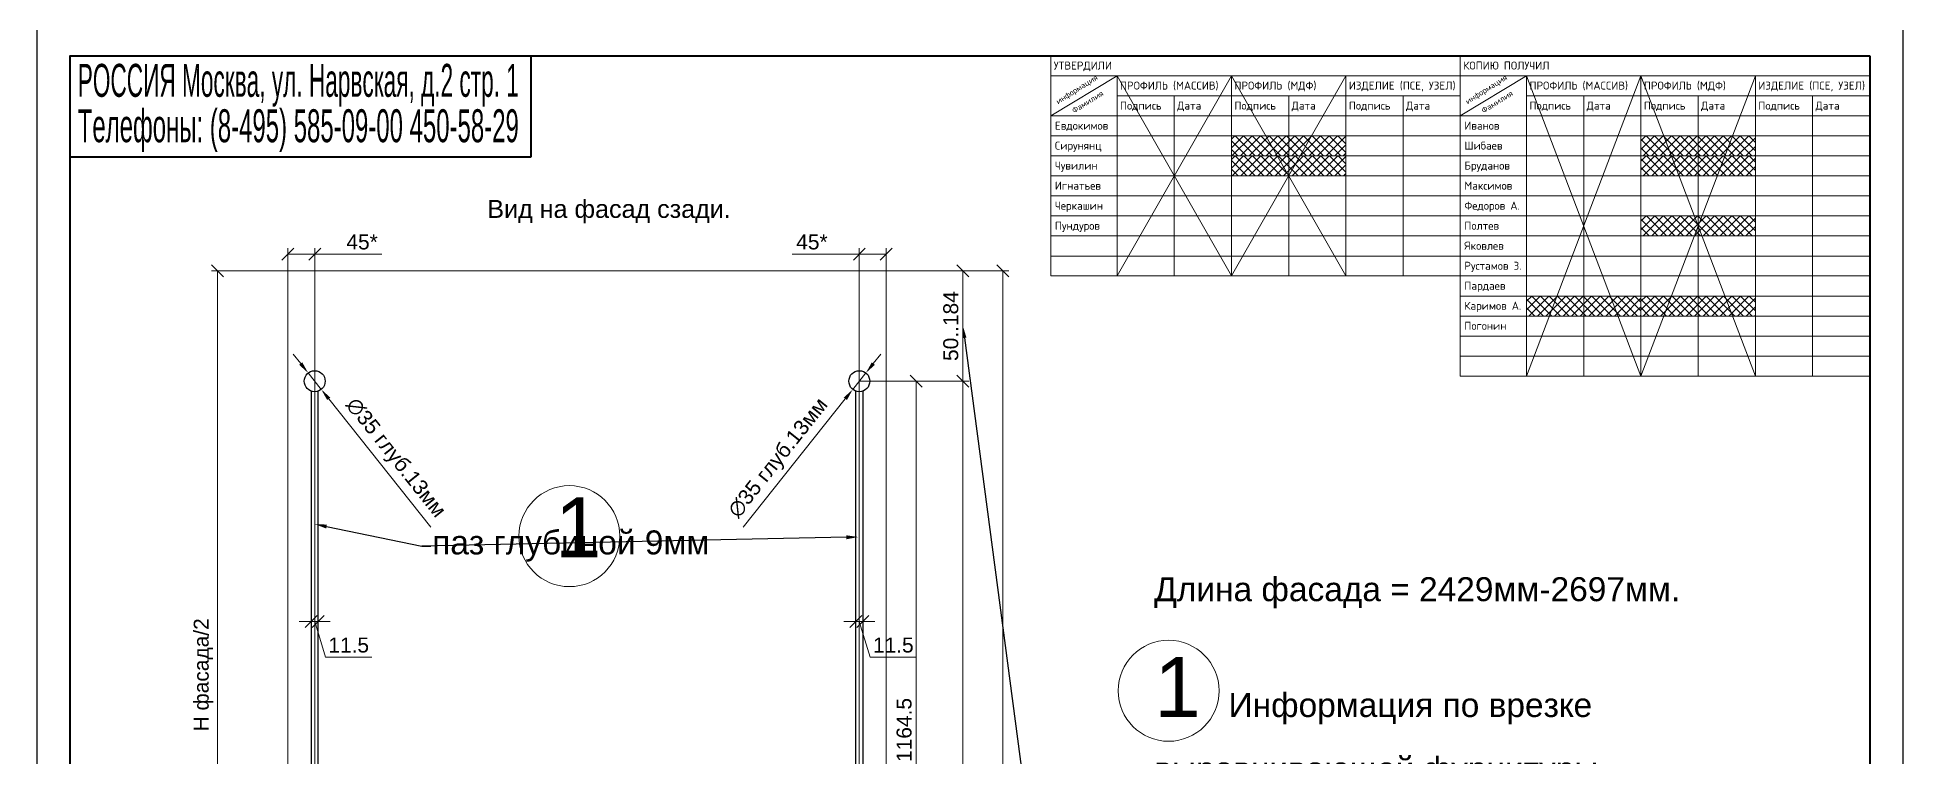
# Model space of a CAD drawing. Header units: millimetres. Extents: x 6988 to 52081, y -7456 to 23712.
# Drawn here: x 32233 to 35350, y 3707 to 4908 of the extents above; entities that cross this region are included whole.
import ezdxf
from ezdxf import colors
from ezdxf.entities.mleader import LeaderData, LeaderLine
from ezdxf.enums import TextEntityAlignment as Align
from ezdxf.math import Vec2, Vec3

# ---------------------------------------------------------------- set-up
doc = ezdxf.new("R2010")
doc.units = ezdxf.units.MM
doc.layers.get('DEFPOINTS').update_dxf_attribs({"color": 106, "lineweight": 5})
for name, color, linetype, lineweight in [('Линии Размерные и Текст', 1, 'Continuous', 5), ('Натяжитель фасада с регулировкой по центру. Длина стержня фиксированная. Длина 2329мм. Pivot TN 101.2329.02.', 5, 'Continuous', 30), ('служебный слой НАДПИСИ', 4, 'Continuous', 13), ('служебный слой ШТАМП', 4, 'Continuous', 30), ('ФАСАД', 3, 'Continuous', 5), ('ШТАМП', 7, 'Continuous', 30)]:
    doc.layers.add(name, color=color, linetype=linetype, lineweight=lineweight)
doc.styles.get("Standard").update_dxf_attribs({"font": 'arial.ttf'})
doc.styles.add('ЕСКД профили текст', font='isocpeur.ttf')
doc.dimstyles.get("Standard").update_dxf_attribs({"dimscale": 0, "dimtxt": 2.5, "dimasz": 2, "dimexe": 1, "dimexo": 0, "dimgap": 0.75, "dimtad": 1, "dimdsep": 46, "dimtxsty": 'Standard', "dimcen": 1.5, "dimclrd": 256, "dimclre": 256, "dimclrt": 7, "dimazin": 3, "dimtfac": 1, "dimtmove": 0, "dimatfit": 3, "dimldrblk": 'DOT', "dimfxl": 1, "dimtolj": 1, "dimtzin": 0, "dimlwd": 5, "dimlwe": 5, "dimarcsym": 0})
doc.dimstyles.new('STANDARD10', dxfattribs={"dimscale": 10, "dimtxt": 2.5, "dimasz": 2, "dimexe": 1, "dimexo": 0, "dimgap": 0.75, "dimtad": 1, "dimdsep": 46, "dimtxsty": 'Standard', "dimblk1": 'OBLIQUE', "dimblk2": 'OBLIQUE', "dimsah": 1, "dimcen": 1.5, "dimclrd": 256, "dimclre": 256, "dimclrt": 7, "dimazin": 3, "dimtfac": 1, "dimtmove": 1, "dimatfit": 3, "dimldrblk": 'DOT', "dimfxl": 1, "dimtolj": 1, "dimtzin": 0, "dimlwd": 5, "dimlwe": 5, "dimarcsym": 0})

# ---------------------------------------------------------------- blocks, each defined once
blk = doc.blocks.new('*D29')
at = {"layer": 'DEFPOINTS', "color": 0, "transparency": 16777216}
for p in [(32686.1, 4347.5), (32707.9, 4320.1)]:
    blk.add_point(p, dxfattribs=at)
at = {"layer": 'Линии Размерные и Текст', "lineweight": 5, "transparency": 16777216}
for p, q in [((32673.6, 4363.1), (32661.2, 4378.8)), ((32686.1, 4347.5), (32707.9, 4320.1)), ((32891.1, 4090.1), (32720.4, 4304.5))]:
    blk.add_line(p, q, dxfattribs=at)
at = {"layer": 'Линии Размерные и Текст', "transparency": 16777216}
for points in [[(32676.3, 4365.2), (32671, 4361.1), (32686.1, 4347.5)], [(32723, 4306.5), (32717.8, 4302.4), (32707.9, 4320.1)]]:
    blk.add_solid(points, dxfattribs=at)
at = {"layer": 'Линии Размерные и Текст', "color": 7, "transparency": 16777216, "insert": (32830.9, 4204.5), "char_height": 25, "attachment_point": 5, "rotation": 308.536}
blk.add_mtext('\\A1;∅35 глуб.13мм', dxfattribs=at)
blk = doc.blocks.new('_Dot')
at = {"color": 0, "linetype": 'ByBlock', "lineweight": -2}
blk.add_line((-0.5, 0), (-1, 0), dxfattribs=at)
at = {"color": 0, "linetype": 'ByBlock', "const_width": 0.5}
blk.add_lwpolyline([(-0.25, 0, 1), (0.25, 0, 1)], format="xyb", close=True, dxfattribs=at)
blk = doc.blocks.new('*D31')
at = {"layer": 'DEFPOINTS', "color": 0, "transparency": 16777216}
for p in [(33617.9, 4347.5), (33596.1, 4320.1)]:
    blk.add_point(p, dxfattribs=at)
at = {"layer": 'Линии Размерные и Текст', "lineweight": 5, "transparency": 16777216}
for p, q in [((33630.4, 4363.1), (33642.8, 4378.8)), ((33617.9, 4347.5), (33596.1, 4320.1)), ((33412.9, 4090.1), (33583.6, 4304.5))]:
    blk.add_line(p, q, dxfattribs=at)
at = {"layer": 'Линии Размерные и Текст', "transparency": 16777216}
for points in [[(33627.8, 4365.2), (33633, 4361.1), (33617.9, 4347.5)], [(33581, 4306.5), (33586.3, 4302.4), (33596.1, 4320.1)]]:
    blk.add_solid(points, dxfattribs=at)
at = {"layer": 'Линии Размерные и Текст', "color": 7, "transparency": 16777216, "insert": (33473.2, 4204.5), "char_height": 25, "attachment_point": 5, "rotation": 51.464}
blk.add_mtext('\\A1;∅35 глуб.13мм', dxfattribs=at)
blk = doc.blocks.new('_OBLIQUE')
at = {"color": 0, "linetype": 'ByBlock'}
blk.add_line((-0.5, -0.5), (0.5, 0.5), dxfattribs=at)
blk = doc.blocks.new('*D33')
at = {"layer": 'DEFPOINTS', "color": 0, "transparency": 16777216}
for p in [(33607, 4545.9), (33652, 4517.8), (33607, 2004.8)]:
    blk.add_point(p, dxfattribs=at)
at = {"layer": 'Линии Размерные и Текст', "lineweight": 5, "transparency": 16777216}
for p, q in [((33607, 2004.8), (33607, 4555.9)), ((33652, 4517.8), (33652, 4555.9)), ((33494.9, 4545.9), (33607, 4545.9)), ((33652, 4545.9), (33607, 4545.9))]:
    blk.add_line(p, q, dxfattribs=at)
at = {"layer": 'Линии Размерные и Текст', "lineweight": 5, "transparency": 16777216, "xscale": 20, "yscale": 20, "zscale": 20, "rotation": 180}
blk.add_blockref('_OBLIQUE', (33607, 4545.9), dxfattribs=at)
at = {"layer": 'Линии Размерные и Текст', "lineweight": 5, "transparency": 16777216, "xscale": 20, "yscale": 20, "zscale": 20}
blk.add_blockref('_OBLIQUE', (33652, 4545.9), dxfattribs=at)
at = {"layer": 'Линии Размерные и Текст', "color": 7, "transparency": 16777216, "insert": (33527.8, 4566.1), "char_height": 25, "attachment_point": 5}
blk.add_mtext('\\A1;45*', dxfattribs=at)
blk = doc.blocks.new('*D36')
at = {"layer": 'DEFPOINTS', "color": 0, "transparency": 16777216}
for p in [(32691.3, 4317.3), (32702.8, 4317.3), (32702.8, 3932.5)]:
    blk.add_point(p, dxfattribs=at)
at = {"layer": 'Линии Размерные и Текст', "lineweight": 5, "transparency": 16777216}
for p, q in [((32691.3, 4317.3), (32691.3, 3922.5)), ((32702.8, 4317.3), (32702.8, 3922.5)), ((32691.3, 3932.5), (32671.3, 3932.5)), ((32691.3, 3932.5), (32702.8, 3932.5)), ((32691.3, 3932.5), (32702.8, 3932.5)), ((32697, 3932.5), (32714.9, 3872.9)), ((32702.8, 3932.5), (32722.8, 3932.5)), ((32714.9, 3872.9), (32792.6, 3872.9))]:
    blk.add_line(p, q, dxfattribs=at)
at = {"layer": 'Линии Размерные и Текст', "lineweight": 5, "transparency": 16777216, "xscale": 20, "yscale": 20, "zscale": 20}
blk.add_blockref('_OBLIQUE', (32691.3, 3932.5), dxfattribs=at)
at = {"layer": 'Линии Размерные и Текст', "lineweight": 5, "transparency": 16777216, "xscale": 20, "yscale": 20, "zscale": 20, "rotation": 180}
blk.add_blockref('_OBLIQUE', (32702.8, 3932.5), dxfattribs=at)
at = {"layer": 'Линии Размерные и Текст', "color": 7, "transparency": 16777216, "insert": (32753.8, 3893.2), "char_height": 25, "attachment_point": 5}
blk.add_mtext('\\A1;11.5', dxfattribs=at)
blk = doc.blocks.new('*D37')
at = {"layer": 'DEFPOINTS', "color": 0, "transparency": 16777216}
for p in [(33601.3, 4317.3), (33612.8, 4317.3), (33601.3, 3932.5)]:
    blk.add_point(p, dxfattribs=at)
at = {"layer": 'Линии Размерные и Текст', "lineweight": 5, "transparency": 16777216}
for p, q in [((33601.3, 4317.3), (33601.3, 3922.5)), ((33612.8, 4317.3), (33612.8, 3922.5)), ((33601.3, 3932.5), (33581.3, 3932.5)), ((33612.8, 3932.5), (33601.3, 3932.5)), ((33612.8, 3932.5), (33601.3, 3932.5)), ((33607, 3932.5), (33624.9, 3872.9)), ((33612.8, 3932.5), (33632.8, 3932.5)), ((33624.9, 3872.9), (33702.6, 3872.9))]:
    blk.add_line(p, q, dxfattribs=at)
at = {"layer": 'Линии Размерные и Текст', "lineweight": 5, "transparency": 16777216, "xscale": 20, "yscale": 20, "zscale": 20}
blk.add_blockref('_OBLIQUE', (33601.3, 3932.5), dxfattribs=at)
at = {"layer": 'Линии Размерные и Текст', "lineweight": 5, "transparency": 16777216, "xscale": 20, "yscale": 20, "zscale": 20, "rotation": 180}
blk.add_blockref('_OBLIQUE', (33612.8, 3932.5), dxfattribs=at)
at = {"layer": 'Линии Размерные и Текст', "color": 7, "transparency": 16777216, "insert": (33663.8, 3893.2), "char_height": 25, "attachment_point": 5}
blk.add_mtext('\\A1;11.5', dxfattribs=at)
blk = doc.blocks.new('*D97')
at = {"layer": 'DEFPOINTS', "color": 0, "transparency": 16777216}
for p in [(33607, 4333.8), (33702.2, 4333.8), (33607, 3169.3)]:
    blk.add_point(p, dxfattribs=at)
at = {"layer": 'Линии Размерные и Текст', "lineweight": 5, "transparency": 16777216}
for p, q in [((33607, 4333.8), (33712.2, 4333.8)), ((33702.2, 3169.3), (33702.2, 4333.8)), ((33607, 3169.3), (33712.2, 3169.3))]:
    blk.add_line(p, q, dxfattribs=at)
at = {"layer": 'Линии Размерные и Текст', "lineweight": 5, "transparency": 16777216, "xscale": 20, "yscale": 20, "zscale": 20}
for p, rotation in [((33702.2, 4333.8), 90), ((33702.2, 3169.3), 270)]:
    blk.add_blockref('_OBLIQUE', p, dxfattribs=dict(at, rotation=rotation))
at = {"layer": 'Линии Размерные и Текст', "color": 7, "transparency": 16777216, "insert": (33681.9, 3751.6), "char_height": 25, "attachment_point": 5, "rotation": 90}
blk.add_mtext('\\A1;1164.5', dxfattribs=at)
blk = doc.blocks.new('*D99')
at = {"layer": 'DEFPOINTS', "color": 0, "transparency": 16777216}
for p in [(32697, 4545.9), (32652, 4517.8), (32697, 2004.8)]:
    blk.add_point(p, dxfattribs=at)
at = {"layer": 'Линии Размерные и Текст', "lineweight": 5, "transparency": 16777216}
for p, q in [((32652, 4517.8), (32652, 4555.9)), ((32697, 2004.8), (32697, 4555.9)), ((32652, 4545.9), (32697, 4545.9)), ((32809.1, 4545.9), (32697, 4545.9))]:
    blk.add_line(p, q, dxfattribs=at)
at = {"layer": 'Линии Размерные и Текст', "lineweight": 5, "transparency": 16777216, "xscale": 20, "yscale": 20, "zscale": 20, "rotation": 180}
blk.add_blockref('_OBLIQUE', (32652, 4545.9), dxfattribs=at)
at = {"layer": 'Линии Размерные и Текст', "lineweight": 5, "transparency": 16777216, "xscale": 20, "yscale": 20, "zscale": 20}
blk.add_blockref('_OBLIQUE', (32697, 4545.9), dxfattribs=at)
at = {"layer": 'Линии Размерные и Текст', "color": 7, "transparency": 16777216, "insert": (32776.2, 4566.1), "char_height": 25, "attachment_point": 5}
blk.add_mtext('\\A1;45*', dxfattribs=at)
blk = doc.blocks.new('*D100')
at = {"layer": 'DEFPOINTS', "color": 0, "transparency": 16777216}
for p in [(32652, 4517.8), (32534.7, 3169.3), (32697, 3169.3)]:
    blk.add_point(p, dxfattribs=at)
at = {"layer": 'Линии Размерные и Текст', "lineweight": 5, "transparency": 16777216}
for p, q in [((32652, 4517.8), (32524.7, 4517.8)), ((32534.7, 4517.8), (32534.7, 3169.3)), ((32697, 3169.3), (32524.7, 3169.3))]:
    blk.add_line(p, q, dxfattribs=at)
at = {"layer": 'Линии Размерные и Текст', "lineweight": 5, "transparency": 16777216, "xscale": 20, "yscale": 20, "zscale": 20}
for p, rotation in [((32534.7, 4517.8), 90), ((32534.7, 3169.3), 270)]:
    blk.add_blockref('_OBLIQUE', p, dxfattribs=dict(at, rotation=rotation))
at = {"layer": 'Линии Размерные и Текст', "color": 7, "transparency": 16777216, "insert": (32511.1, 3843.6), "char_height": 25, "attachment_point": 5, "rotation": 90}
blk.add_mtext('\\A1;H фасада/2', dxfattribs=at)
blk = doc.blocks.new('*D102')
at = {"layer": 'DEFPOINTS', "color": 0, "transparency": 16777216}
for p in [(33652, 4517.8), (33652, 1820.8), (33846.7, 1820.8)]:
    blk.add_point(p, dxfattribs=at)
at = {"layer": 'Линии Размерные и Текст', "lineweight": 5, "transparency": 16777216}
for p, q in [((33652, 4517.8), (33856.7, 4517.8)), ((33846.7, 4517.8), (33846.7, 1820.8)), ((33652, 1820.8), (33856.7, 1820.8))]:
    blk.add_line(p, q, dxfattribs=at)
at = {"layer": 'Линии Размерные и Текст', "lineweight": 5, "transparency": 16777216, "xscale": 20, "yscale": 20, "zscale": 20}
for p, rotation in [((33846.7, 4517.8), 90), ((33846.7, 1820.8), 270)]:
    blk.add_blockref('_OBLIQUE', p, dxfattribs=dict(at, rotation=rotation))
at = {"layer": 'Линии Размерные и Текст', "color": 7, "transparency": 16777216, "insert": (33826.4, 3169.3), "char_height": 25, "attachment_point": 5, "rotation": 90}
blk.add_mtext('\\A1;2429..2697', dxfattribs=at)
blk = doc.blocks.new('*D115')
at = {"layer": 'DEFPOINTS', "color": 0, "transparency": 16777216}
for p in [(33607, 4333.8), (33607, 2004.8), (33780.1, 2004.8)]:
    blk.add_point(p, dxfattribs=at)
at = {"layer": 'Линии Размерные и Текст', "lineweight": 5, "transparency": 16777216}
for p, q in [((33607, 4333.8), (33790.1, 4333.8)), ((33780.1, 4333.8), (33780.1, 2004.8)), ((33607, 2004.8), (33790.1, 2004.8))]:
    blk.add_line(p, q, dxfattribs=at)
at = {"layer": 'Линии Размерные и Текст', "lineweight": 5, "transparency": 16777216, "xscale": 20, "yscale": 20, "zscale": 20}
for p, rotation in [((33780.1, 4333.8), 90), ((33780.1, 2004.8), 270)]:
    blk.add_blockref('_OBLIQUE', p, dxfattribs=dict(at, rotation=rotation))
at = {"layer": 'Линии Размерные и Текст', "color": 7, "transparency": 16777216, "insert": (33759.9, 3169.3), "char_height": 25, "attachment_point": 5, "rotation": 90}
blk.add_mtext('\\A1;2329', dxfattribs=at)
blk = doc.blocks.new('*D116')
at = {"layer": 'DEFPOINTS', "color": 0, "transparency": 16777216}
for p in [(33652, 4517.8), (33780.1, 4517.8), (33607, 4333.8)]:
    blk.add_point(p, dxfattribs=at)
at = {"layer": 'Линии Размерные и Текст', "lineweight": 5, "transparency": 16777216}
for p, q in [((33652, 4517.8), (33790.1, 4517.8)), ((33780.1, 4333.8), (33780.1, 4517.8)), ((33607, 4333.8), (33790.1, 4333.8))]:
    blk.add_line(p, q, dxfattribs=at)
at = {"layer": 'Линии Размерные и Текст', "lineweight": 5, "transparency": 16777216, "xscale": 20, "yscale": 20, "zscale": 20}
for p, rotation in [((33780.1, 4517.8), 90), ((33780.1, 4333.8), 270)]:
    blk.add_blockref('_OBLIQUE', p, dxfattribs=dict(at, rotation=rotation))
at = {"layer": 'Линии Размерные и Текст', "color": 7, "transparency": 16777216, "insert": (33759.9, 4425.8), "char_height": 25, "attachment_point": 5, "rotation": 90}
blk.add_mtext('\\A1;50..184', dxfattribs=at)
blk = doc.blocks.new('Утвердили')
at = {"layer": 'служебный слой НАДПИСИ', "ltscale": 100}
h = blk.add_hatch(dxfattribs=at)
h.set_pattern_fill('ANSI37', color=256, scale=0.28308, style=0)
h.paths.add_polyline_path([(26.8, -11.87), (43.79, -11.87), (43.79, -14.84), (26.8, -14.84)])
h = blk.add_hatch(dxfattribs=at)
h.set_pattern_fill('ANSI37', color=256, scale=0.283084, style=0)
h.set_pattern_definition([(45, (-8e-13, -2.9686), (-0.63554, 0.63554), []), (135, (-8e-13, -2.9686), (-0.63554, -0.63554), [])])
h.paths.add_polyline_path([(26.8, -14.84), (43.79, -14.84), (43.79, -17.81), (26.8, -17.81)])
for p, q in [((0, 0), (60.77, 0)), ((60.77, 0), (60.77, -32.65)), ((0, 0), (0, -32.65)), ((0, -2.97), (60.77, -2.97)), ((0, -8.91), (9.82, -2.97)), ((9.82, -2.97), (9.82, -32.65)), ((9.82, -2.97), (26.8, -32.65)), ((26.8, -2.97), (9.82, -32.65)), ((26.8, -2.97), (43.79, -32.65)), ((43.79, -2.97), (26.8, -32.65)), ((43.79, -2.97), (43.79, -32.65)), ((9.82, -5.94), (60.77, -5.94)), ((18.31, -5.94), (18.31, -32.65)), ((35.3, -5.94), (35.3, -32.65)), ((52.28, -5.94), (52.28, -32.65)), ((0, -8.91), (60.77, -8.91)), ((0, -11.87), (60.77, -11.87)), ((0, -14.84), (60.77, -14.84)), ((0, -17.81), (60.77, -17.81)), ((0, -20.78), (60.77, -20.78)), ((0, -23.75), (60.77, -23.75)), ((0, -26.72), (60.77, -26.72)), ((0, -29.69), (60.77, -29.69)), ((0, -32.65), (60.77, -32.65))]:
    blk.add_line(p, q, dxfattribs=at)
at = {"layer": 'служебный слой НАДПИСИ', "ltscale": 10}
blk.add_line((26.8, -2.97), (26.8, -32.65), dxfattribs=at)
at = {"layer": 'служебный слой НАДПИСИ', "ltscale": 100, "style": 'ЕСКД профили текст'}
for s, height, p in [('УТВЕРДИЛИ', 1.187, (0.44, -2.04)), ('ПРОФИЛЬ (МАССИВ)', 1.1874, (10.26, -5.01)), ('ПРОФИЛЬ (МДФ)', 1.1874, (27.24, -5.01)), ('ИЗДЕЛИЕ (ПСЕ, УЗЕЛ)', 1.1874, (44.23, -5.01)), ('Подпись', 1.187, (10.26, -7.98)), ('Дата', 1.187, (18.75, -7.98)), ('Подпись', 1.187, (27.24, -7.98)), ('Дата', 1.187, (35.74, -7.98)), ('Подпись', 1.187, (44.23, -7.98)), ('Дата', 1.187, (52.72, -7.98)), ('Евдокимов', 1.187, (0.6, -10.95)), ('Сирунянц', 1.187, (0.6, -13.91)), ('Чувилин', 1.187, (0.6, -16.88)), ('Игнатьев', 1.187, (0.6, -19.85)), ('Черкашин', 1.187, (0.6, -22.82)), ('Пундуров', 1.187, (0.6, -25.79))]:
    blk.add_text(s, height=height, dxfattribs=at).set_placement(p)
for s, rotation, p in [('информация', 32.3172, (1.07, -7.21)), ('Фамилия', 32, (3.46, -8.56))]:
    blk.add_text(s, height=0.849, rotation=rotation, dxfattribs=at).set_placement(p)
blk = doc.blocks.new('Копию получил')
at = {"layer": 'служебный слой НАДПИСИ', "ltscale": 100}
h = blk.add_hatch(dxfattribs=at)
h.set_pattern_fill('ANSI37', color=256, scale=0.28308, style=0)
h.paths.add_polyline_path([(26.8, -11.87), (43.79, -11.87), (43.79, -14.84), (26.8, -14.84)])
h = blk.add_hatch(dxfattribs=at)
h.set_pattern_fill('ANSI37', color=256, scale=0.283084, style=0)
h.set_pattern_definition([(45, (0, -2.9686), (-0.63554, 0.63554), []), (135, (0, -2.9686), (-0.63554, -0.63554), [])])
h.paths.add_polyline_path([(26.8, -14.84), (43.79, -14.84), (43.79, -17.81), (26.8, -17.81)])
h = blk.add_hatch(dxfattribs=at)
h.set_pattern_fill('ANSI37', color=256, scale=0.283084, style=0)
h.set_pattern_definition([(45, (0, -11.8743), (-0.63554, 0.63554), []), (135, (0, -11.8743), (-0.63554, -0.63554), [])])
h.paths.add_polyline_path([(26.8, -23.75), (43.79, -23.75), (43.79, -26.72), (26.8, -26.72)])
h = blk.add_hatch(dxfattribs=at)
h.set_pattern_fill('ANSI37', color=256, scale=0.283084, style=0)
h.set_pattern_definition([(45, (-16.985, -23.7485), (-0.63554, 0.63554), []), (135, (-16.985, -23.7485), (-0.63554, -0.63554), [])])
h.paths.add_polyline_path([(9.82, -35.62), (26.8, -35.62), (26.8, -38.59), (9.82, -38.59)])
h = blk.add_hatch(dxfattribs=at)
h.set_pattern_fill('ANSI37', color=256, scale=0.283084, style=0)
h.set_pattern_definition([(45, (0, -23.7485), (-0.63554, 0.63554), []), (135, (0, -23.7485), (-0.63554, -0.63554), [])])
h.paths.add_polyline_path([(26.8, -35.62), (43.79, -35.62), (43.79, -38.59), (26.8, -38.59)])
for p, q in [((0, 0), (0, -47.5)), ((0, 0), (60.77, 0)), ((60.77, 0), (60.77, -47.5)), ((0, -2.97), (60.77, -2.97)), ((0, -8.91), (9.82, -2.97)), ((9.82, -2.97), (9.82, -47.5)), ((26.8, -2.97), (9.82, -47.5)), ((9.82, -2.97), (26.8, -47.5)), ((43.79, -2.97), (26.8, -47.5)), ((26.8, -2.97), (43.79, -47.5)), ((43.79, -2.97), (43.79, -47.5)), ((9.82, -5.94), (60.77, -5.94)), ((18.31, -5.94), (18.31, -47.5)), ((35.3, -5.94), (35.3, -47.5)), ((52.28, -5.94), (52.28, -47.5)), ((0, -8.91), (60.77, -8.91)), ((0, -11.87), (60.77, -11.87)), ((0, -14.84), (60.77, -14.84)), ((0, -17.81), (60.77, -17.81)), ((0, -20.78), (60.77, -20.78)), ((0, -23.75), (60.77, -23.75)), ((0, -26.72), (60.77, -26.72)), ((0, -29.69), (60.77, -29.69)), ((0, -32.65), (60.77, -32.65)), ((0, -35.62), (60.77, -35.62)), ((0, -38.59), (60.77, -38.59)), ((0, -41.56), (60.77, -41.56)), ((0, -44.53), (60.77, -44.53)), ((0, -47.5), (60.77, -47.5))]:
    blk.add_line(p, q, dxfattribs=at)
at = {"layer": 'служебный слой НАДПИСИ', "ltscale": 10}
blk.add_line((26.8, -2.97), (26.8, -47.5), dxfattribs=at)
at = {"layer": 'служебный слой НАДПИСИ', "ltscale": 100, "style": 'ЕСКД профили текст'}
for s, height, p in [('КОПИЮ ПОЛУЧИЛ', 1.1874, (0.44, -2.04)), ('ПРОФИЛЬ (МАССИВ)', 1.1874, (10.26, -5.01)), ('ПРОФИЛЬ (МДФ)', 1.1874, (27.24, -5.01)), ('ИЗДЕЛИЕ (ПСЕ, УЗЕЛ)', 1.1874, (44.23, -5.01)), ('Подпись', 1.187, (10.26, -7.98)), ('Дата', 1.187, (18.75, -7.98)), ('Подпись', 1.187, (27.24, -7.98)), ('Дата', 1.187, (35.74, -7.98)), ('Подпись', 1.187, (44.23, -7.98)), ('Дата', 1.187, (52.72, -7.98)), ('Иванов', 1.187, (0.6, -10.95)), ('Шибаев', 1.187, (0.6, -13.91)), ('Бруданов', 1.187, (0.6, -16.88)), ('Максимов', 1.187, (0.6, -19.85)), ('Федоров А.', 1.187, (0.6, -22.82)), ('Полтев', 1.187, (0.6, -25.79)), ('Яковлев', 1.187, (0.6, -28.76)), ('Рустамов З.', 1.1874, (0.6, -31.73)), ('Пардаев', 1.187, (0.6, -34.69)), ('Каримов А.', 1.187, (0.6, -37.66)), ('Погонин', 1.187, (0.6, -40.63))]:
    blk.add_text(s, height=height, dxfattribs=at).set_placement(p)
for s, rotation, p in [('информация', 32.3172, (1.07, -7.21)), ('Фамилия', 32, (3.46, -8.56))]:
    blk.add_text(s, height=0.849, rotation=rotation, dxfattribs=at).set_placement(p)

msp = doc.modelspace()

# ---------------------------------------------------------------- linework, layer by layer
at = {"layer": 'Линии Размерные и Текст'}
for centre in [(33122.547, 4075.123), (34123.759, 3817.001)]:
    msp.add_circle(centre, 84.286, dxfattribs=at)
at = {"layer": 'Натяжитель фасада с регулировкой по центру. Длина стержня фиксированная. Длина 2329мм. Pivot TN 101.2329.02.'}
for points in [[(32691.257, 4317.273), (32691.257, 3185.83)], [(32702.757, 3185.83), (32702.757, 4317.273)], [(33601.257, 3185.83), (33601.257, 4317.273)], [(33612.757, 4317.273), (33612.757, 3185.83)]]:
    msp.add_lwpolyline(points, dxfattribs=at)
for centre in [(32697.007, 4333.801), (33607.007, 4333.801)]:
    msp.add_circle(centre, 17.5, dxfattribs=at)
at = {"layer": 'ФАСАД'}
msp.add_lwpolyline([(32652.007, 4517.801), (33652.007, 4517.801), (33652.007, 1820.801), (32652.007, 1820.801)], close=True, dxfattribs=at)
at = {"layer": 'ШТАМП', "lineweight": 40}
for p, q in [((33058.497, 4708.133), (33058.497, 4876.995)), ((32288.497, 4708.133), (33058.497, 4708.133))]:
    msp.add_line(p, q, dxfattribs=at)
at = {"layer": 'ШТАМП'}
msp.add_lwpolyline([(35350.348, 5096.995), (35350.348, 587.715), (32233.497, 587.715), (32233.497, 5096.995)], close=True, dxfattribs=at)
at = {"layer": 'ШТАМП', "lineweight": 40}
msp.add_lwpolyline([(35295.348, 4876.995), (35295.348, 642.715), (32288.497, 642.715), (32288.497, 4876.995)], close=True, dxfattribs=at)

# ---------------------------------------------------------------- block references
at = {"layer": 'служебный слой ШТАМП', "xscale": 11.25759736107327, "yscale": 11.25759736107327, "zscale": 11.25759736107327}
for name, p in [('Утвердили', (33927.001, 4876.995)), ('Копию получил', (34611.174, 4876.995))]:
    msp.add_blockref(name, p, dxfattribs=at)

# ---------------------------------------------------------------- texts
at = {"layer": 'Линии Размерные и Текст', "attachment_point": 1}
for s, width, insert, char_height in [('Вид на фасад сзади.', 438.75647, (32985.466, 4636.404), 30), ('{\\H2.5x;1}', 1115.45298, (33098.546, 4139.957), 40), ('Длина фасада = 2429мм-2697мм.\\P\\P{\\H2.5x;1}   Информация по врезке выравнивающей фурнитуры.\\P\\pi-120,l120,t120;{\\fSymbol|b0|i0|c2|p18;·^I}Изменение длины фасада возможно за счет изменения расстояния между краем фасада и фурнитурой (см. размер на чертеже 50..184).\\P{\\fSymbol|b0|i0|c2|p18;·^I}Минимальная толщина фасада = 20мм.\\P{\\fSymbol|b0|i0|c2|p18;·^I}При ширине фасада > 1000мм ставить ещё один комплект выравнивающей фурнитуры посередине.\\P{\\fSymbol|b0|i0|c2|p18;·^I}На распашной фасад выравнивающую фурнитуру устанавливать только со стороны противоположной петлям.\\P{\\fSymbol|b0|i0|c2|p18;·^I}45* - минимальный размер для накладного распашного фасада. При вкладном или раздвижном фасаде расстояние можно уменьшить.\\P\\pi0,l0,tz;\\P{\\H2.5x;2 }Информация по пересечению с другой фурнитурой.\\P\\pi-120,l120,t120;{\\fSymbol|b0|i0|c2|p18;·^I}сверление под винт крепления ручки MIN 15мм от оси выравнивающей фурнитуры (см. чертеж).\\P{\\fSymbol|b0|i0|c2|p18;·^I}фрезеровка под ручку-раковину не должна пересекаться с фрезеровкой под выравнивающую фурнитуру.\\P{\\fSymbol|b0|i0|c2|p18;·^I}фрезеровка под ролики для раздвижного фасада не должна пересекаться с фрезеровкой под выравнивающую фурнитуру.', 1115.45298, (34099.758, 4006.563), 40)]:
    msp.add_mtext_dynamic_manual_height_columns(s, width=width, gutter_width=20, heights=[0], dxfattribs=dict(at, insert=insert, char_height=char_height))
at = {"layer": 'ШТАМП', "lineweight": -3}
for s, width, p, p2 in [('РОССИЯ Москва, ул. Нарвская, д.2 стр. 1', 0.492056, (32301.055, 4808.517), (33038.09, 4808.517)), ('Телефоны: (8-495) 585-09-00 450-58-29', 0.521055, (32301.055, 4732.724), (33038.09, 4732.724))]:
    msp.add_text(s, height=55, dxfattribs=dict(at, width=width)).set_placement(p, p2, align=Align.FIT)

# ---------------------------------------------------------------- dimensions: what is measured, and where the dimension line sits
at = {"layer": 'Линии Размерные и Текст'}
dim = msp.add_linear_dim(base=(32697.007, 4545.901), p1=(32652.007, 4517.801), p2=(32697.007, 2004.801), angle=180, dimstyle='Standard', override={"dimscale": 10, "dimpost": '*', "dimblk1": 'OBLIQUE', "dimblk2": 'OBLIQUE', "dimsah": 1, "dimtmove": 1}, dxfattribs=at)
dim.commit()
dim.dimension.update_dxf_attribs({"geometry": '*D99', "text_midpoint": (32776.225, 4555.901), "dimtype": 160})
dim = msp.add_linear_dim(base=(33607.007, 4545.901), p1=(33652.007, 4517.801), p2=(33607.007, 2004.801), dimstyle='Standard', override={"dimscale": 10, "dimpost": '*', "dimblk1": 'OBLIQUE', "dimblk2": 'OBLIQUE', "dimsah": 1, "dimtmove": 1}, dxfattribs=at)
dim.commit()
dim.dimension.update_dxf_attribs({"geometry": '*D33', "text_midpoint": (33527.789, 4555.901), "dimtype": 160})
for base, p1, p2, text, picture, middle in [((32534.75, 3169.301), (32652.007, 4517.801), (32697.007, 3169.301), 'H фасада/2', '*D100', (32511.066, 3843.551)), ((33780.127, 4517.801), (33607.007, 4333.801), (33652.007, 4517.801), '50..184', '*D116', (33759.862, 4425.801)), ((33846.662, 1820.801), (33652.007, 4517.801), (33652.007, 1820.801), '2429..2697', '*D102', (33826.398, 3169.301))]:
    dim = msp.add_linear_dim(base=base, p1=p1, p2=p2, angle=90, text=text, dimstyle='STANDARD10', dxfattribs=at)
    dim.commit()
    dim.dimension.update_dxf_attribs({"geometry": picture, "text_midpoint": middle})
for p1, p2, picture, middle in [((32686.104, 4347.49), (32707.909, 4320.113), '*D29', (32830.852, 4204.492)), ((33617.909, 4347.49), (33596.104, 4320.113), '*D31', (33473.162, 4204.492))]:
    dim = msp.add_diameter_dim_2p(p1=p1, p2=p2, dimstyle='Standard', override={"dimscale": 10, "dimlfac": 1, "dimpost": ' глуб.13мм', "dimsah": 1, "dimtmove": 1}, dxfattribs=at)
    dim.commit()
    dim.dimension.update_dxf_attribs({"geometry": picture, "text_midpoint": middle})
for base, p1, p2, picture, middle in [((33702.168, 4333.801), (33607.007, 3169.301), (33607.007, 4333.801), '*D97', (33681.904, 3751.551)), ((33780.127, 2004.801), (33607.007, 4333.801), (33607.007, 2004.801), '*D115', (33759.854, 3169.301))]:
    dim = msp.add_linear_dim(base=base, p1=p1, p2=p2, angle=90, dimstyle='STANDARD10', dxfattribs=at)
    dim.commit()
    dim.dimension.update_dxf_attribs({"geometry": picture, "text_midpoint": middle})
dim = msp.add_linear_dim(base=(32702.757, 3932.462), p1=(32691.257, 4317.273), p2=(32702.757, 4317.273), dimstyle='Standard', override={"dimscale": 10, "dimblk1": 'OBLIQUE', "dimblk2": 'OBLIQUE', "dimsah": 1, "dimtmove": 1}, dxfattribs=at)
dim.commit()
dim.dimension.update_dxf_attribs({"geometry": '*D36', "text_midpoint": (32722.37, 3893.183)})
dim = msp.add_linear_dim(base=(33601.257, 3932.462), p1=(33612.757, 4317.273), p2=(33601.257, 4317.273), angle=180, dimstyle='Standard', override={"dimscale": 10, "dimblk1": 'OBLIQUE', "dimblk2": 'OBLIQUE', "dimsah": 1, "dimtmove": 1}, dxfattribs=at)
dim.commit()
dim.dimension.update_dxf_attribs({"geometry": '*D37', "text_midpoint": (33632.37, 3893.183)})

# ---------------------------------------------------------------- leaders
ml = msp.add_multileader_mtext('Standard', dxfattribs=at)
ml.set_content('расстояния должны быть равны.', color=5)
ml.set_leader_properties(color=256)
ml.build(insert=Vec2(0, 0))
ml.multileader.update_dxf_attribs({"text_left_attachment_type": 2, "text_right_attachment_type": 2, "dogleg_length": 2, "arrow_head_size": 20})
ctx = ml.context
ctx.base_point, ctx.char_height, ctx.arrow_head_size, ctx.landing_gap_size, ctx.plane_origin, ctx.plane_x_axis, ctx.plane_y_axis = Vec3(34000.146, 2779.593), 40, 20, 10, Vec3(34313.813, 3430.612), Vec3(0, 1), Vec3(-1, 0)
ctx.left_attachment, ctx.right_attachment, ctx.text_align_type = 2, 2, 2
notes = []
notes.append((ctx, [(1, (1, 1, 0), (34000.146, 2759.593), (0, 1), 20, [(2, [(33780.127, 4425.801)], 0, []), (1, [(33780.127, 1912.801)], 0, [])])]))
ctx.mtext.insert, ctx.mtext.text_direction, ctx.mtext.rotation, ctx.mtext.width, ctx.mtext.defined_height, ctx.mtext.alignment, ctx.mtext.flow_direction = Vec3(33974.116, 3634.887), Vec3(0, 1), 1.57079633, 990.17537, 562.101, 3, 5
ml = msp.add_multileader_mtext('Standard', dxfattribs=at)
ml.set_content('паз глубиной 9мм', color=5)
ml.set_leader_properties(color=256)
ml.build(insert=Vec2(0, 0))
ml.multileader.update_dxf_attribs({"text_left_attachment_type": 2, "text_right_attachment_type": 2, "dogleg_length": 2, "arrow_head_size": 20})
ctx = ml.context
ctx.base_point, ctx.char_height, ctx.arrow_head_size, ctx.landing_gap_size, ctx.plane_origin = Vec3(32890.809, 4058.308), 40, 20, 10, Vec3(33152.223, 3743.207)
ctx.left_attachment, ctx.right_attachment, ctx.text_align_type = 2, 2, 2
notes.append((ctx, [(1, (1, 1, 0), (32875.809, 4058.308), (1, 0), 15, [(2, [(33605.459, 4073.657)], 0, []), (1, [(32697.13, 4095.23)], 0, [])])]))
ctx.mtext.insert, ctx.mtext.width, ctx.mtext.alignment, ctx.mtext.flow_direction = Vec3(33356.498, 4084.666), 480.92888, 3, 5
for ctx, leaders in notes:
    for number, flags, end, landing, length, lines in leaders:
        leader = LeaderData()
        leader.index, (leader.has_last_leader_line, leader.has_dogleg_vector, leader.attachment_direction) = number, flags
        leader.last_leader_point, leader.dogleg_vector, leader.dogleg_length = Vec3(end), Vec3(landing), length
        for number, points, colour, breaks in lines:
            line = LeaderLine()
            line.index, line.vertices, line.color, line.breaks = number, Vec3.list(points), colors.encode_raw_color(colour), breaks
            leader.lines.append(line)
        ctx.leaders.append(leader)

doc.saveas('drawing.dxf')
